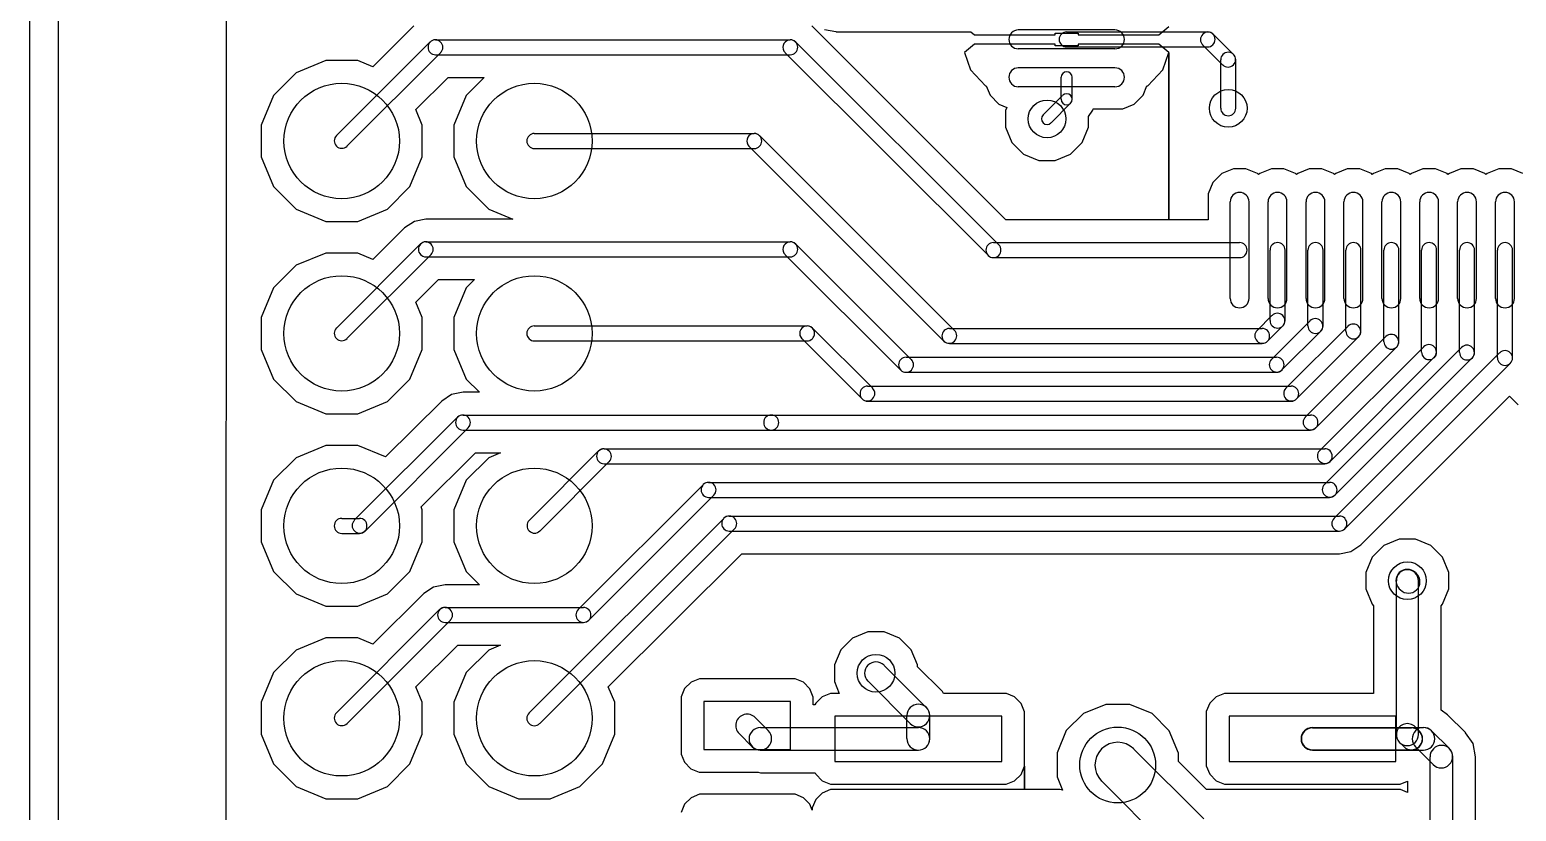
# Model space of a CAD drawing. Extents: x 32880 to 68030, y 27285 to 49782.
# Drawn here: x 32880 to 40598, y 37686 to 41748 of the extents above; entities that cross this region are included whole.
import ezdxf

# ---------------------------------------------------------------- set-up
doc = ezdxf.new("R2010")
doc.units = 0
doc.layers.add('BLACK', color=1, linetype='CONTINUOUS')

msp = doc.modelspace()

# ---------------------------------------------------------------- linework, layer by layer
at = {"layer": 'BLACK'}
for p, q in [((32880, 29207), (32880, 48207)), ((33030, 29207), (33030, 48207)), ((33897, 30114), (33905, 47225)), ((33897, 30114), (33905, 47225)), ((34875, 41768), (34662, 41555)), ((34875, 41768), (34662, 41555)), ((37949, 40760), (36941, 41768)), ((37949, 40760), (36941, 41768)), ((38742, 41722), (38794, 41766)), ((38742, 41722), (38794, 41766)), ((34959, 41685), (34472, 41198)), ((34987, 41696), (36829, 41696)), ((37911, 40631), (36858, 41684)), ((37007, 41750), (37066, 41739)), ((37007, 41750), (37066, 41739)), ((37066, 41739), (37067, 41738)), ((37066, 41739), (37067, 41738)), ((37067, 41738), (37767, 41738)), ((37067, 41738), (37767, 41738)), ((37767, 41738), (37786, 41722)), ((37767, 41738), (37786, 41722)), ((37786, 41722), (38204, 41722)), ((37786, 41722), (38204, 41722)), ((38515, 41747), (38013, 41747)), ((38204, 41722), (38204, 41731)), ((38204, 41731), (38324, 41731)), ((38204, 41722), (38204, 41731)), ((38204, 41731), (38324, 41731)), ((38264, 41737), (38996, 41737)), ((38324, 41731), (38324, 41722)), ((38324, 41731), (38324, 41722)), ((38324, 41722), (38742, 41722)), ((38324, 41722), (38742, 41722)), ((39025, 41725), (39130, 41620)), ((35014, 41630), (34527, 41143)), ((34987, 41618), (36829, 41618)), ((37856, 40576), (36803, 41629)), ((37786, 41674), (37734, 41630)), ((37786, 41674), (37734, 41630)), ((37734, 41630), (37764, 41540)), ((37734, 41630), (37764, 41540)), ((38204, 41674), (37786, 41674)), ((38204, 41674), (37786, 41674)), ((38515, 41649), (38013, 41649)), ((38204, 41665), (38204, 41674)), ((38204, 41665), (38204, 41674)), ((38324, 41665), (38204, 41665)), ((38324, 41665), (38204, 41665)), ((38264, 41659), (38996, 41659)), ((38742, 41674), (38324, 41674)), ((38324, 41674), (38324, 41665)), ((38742, 41674), (38324, 41674)), ((38324, 41674), (38324, 41665)), ((38794, 41630), (38742, 41674)), ((38794, 41630), (38742, 41674)), ((38764, 41540), (38794, 41630)), ((38764, 41540), (38794, 41630)), ((38794, 40760), (38794, 41630)), ((38794, 41630), (38794, 40760)), ((38794, 40760), (38794, 41630)), ((38794, 41630), (38794, 40760)), ((38970, 41670), (39075, 41565)), ((34417, 41588), (34263, 41524)), ((34417, 41588), (34263, 41524)), ((34583, 41588), (34417, 41588)), ((34583, 41588), (34417, 41588)), ((34662, 41555), (34583, 41588)), ((34662, 41555), (34583, 41588)), ((37764, 41540), (37843, 41457)), ((37764, 41540), (37843, 41457)), ((38515, 41550), (38013, 41550)), ((38685, 41457), (38764, 41540)), ((38685, 41457), (38764, 41540)), ((39064, 41340), (39064, 41592)), ((39142, 41340), (39142, 41592)), ((34263, 41524), (34146, 41407)), ((34263, 41524), (34146, 41407)), ((34884, 41333), (35052, 41500)), ((34884, 41333), (35052, 41500)), ((35052, 41500), (35239, 41500)), ((35052, 41500), (35239, 41500)), ((35239, 41500), (35146, 41407)), ((35239, 41500), (35146, 41407)), ((37843, 41457), (37846, 41456)), ((37843, 41457), (37846, 41456)), ((37846, 41456), (37866, 41409)), ((37846, 41456), (37866, 41409)), ((38515, 41452), (38013, 41452)), ((38235, 41387), (38235, 41501)), ((38293, 41387), (38293, 41501)), ((38662, 41408), (38681, 41456)), ((38662, 41408), (38681, 41456)), ((38681, 41456), (38685, 41457)), ((38681, 41456), (38685, 41457)), ((34146, 41407), (34082, 41253)), ((34146, 41407), (34082, 41253)), ((35146, 41407), (35082, 41253)), ((35146, 41407), (35082, 41253)), ((37866, 41409), (37912, 41362)), ((37866, 41409), (37912, 41362)), ((38243, 41407), (38142, 41306)), ((38615, 41362), (38662, 41408)), ((38615, 41362), (38662, 41408)), ((34918, 41253), (34884, 41333)), ((34918, 41253), (34884, 41333)), ((37912, 41362), (37953, 41345)), ((37912, 41362), (37953, 41345)), ((37953, 41345), (37946, 41328)), ((37953, 41345), (37946, 41328)), ((37946, 41328), (37946, 41242)), ((37946, 41328), (37946, 41242)), ((38284, 41366), (38183, 41265)), ((38378, 41298), (38400, 41330)), ((38378, 41298), (38400, 41330)), ((38378, 41242), (38378, 41298)), ((38378, 41242), (38378, 41298)), ((38400, 41331), (38401, 41337)), ((38400, 41331), (38401, 41337)), ((38400, 41330), (38400, 41331)), ((38400, 41330), (38400, 41331)), ((38401, 41337), (38555, 41337)), ((38401, 41337), (38555, 41337)), ((38555, 41337), (38615, 41362)), ((38555, 41337), (38615, 41362)), ((34082, 41253), (34082, 41087)), ((34082, 41253), (34082, 41087)), ((34918, 41087), (34918, 41253)), ((34918, 41087), (34918, 41253)), ((35082, 41253), (35082, 41087)), ((35082, 41253), (35082, 41087)), ((37946, 41242), (37979, 41163)), ((37946, 41242), (37979, 41163)), ((38345, 41163), (38378, 41242)), ((38345, 41163), (38378, 41242)), ((35500, 41209), (36642, 41209)), ((37627, 40130), (36614, 41143)), ((37682, 40185), (36669, 41198)), ((37979, 41163), (38040, 41102)), ((37979, 41163), (38040, 41102)), ((38284, 41102), (38345, 41163)), ((38284, 41102), (38345, 41163)), ((34082, 41087), (34146, 40933)), ((34082, 41087), (34146, 40933)), ((34854, 40933), (34918, 41087)), ((34854, 40933), (34918, 41087)), ((35082, 41087), (35146, 40933)), ((35082, 41087), (35146, 40933)), ((35500, 41131), (36642, 41131)), ((38040, 41102), (38119, 41069)), ((38040, 41102), (38119, 41069)), ((38119, 41069), (38205, 41069)), ((38119, 41069), (38205, 41069)), ((38205, 41069), (38284, 41102)), ((38205, 41069), (38284, 41102)), ((39070, 41001), (39023, 40955)), ((39070, 41001), (39023, 40955)), ((39130, 41026), (39070, 41001)), ((39130, 41026), (39070, 41001)), ((39195, 41026), (39130, 41026)), ((39195, 41026), (39130, 41026)), ((39255, 41001), (39195, 41026)), ((39255, 41001), (39195, 41026)), ((39260, 40996), (39255, 41001)), ((39260, 40996), (39255, 41001)), ((39267, 41001), (39260, 40996)), ((39267, 41001), (39260, 40996)), ((39327, 41026), (39267, 41001)), ((39327, 41026), (39267, 41001)), ((39392, 41026), (39327, 41026)), ((39392, 41026), (39327, 41026)), ((39452, 41001), (39392, 41026)), ((39452, 41001), (39392, 41026)), ((39457, 40996), (39452, 41001)), ((39457, 40996), (39452, 41001)), ((39464, 41001), (39457, 40996)), ((39464, 41001), (39457, 40996)), ((39524, 41026), (39464, 41001)), ((39524, 41026), (39464, 41001)), ((39589, 41026), (39524, 41026)), ((39589, 41026), (39524, 41026)), ((39649, 41001), (39589, 41026)), ((39649, 41001), (39589, 41026)), ((39654, 40996), (39649, 41001)), ((39654, 40996), (39649, 41001)), ((39661, 41001), (39654, 40996)), ((39661, 41001), (39654, 40996)), ((39721, 41026), (39661, 41001)), ((39721, 41026), (39661, 41001)), ((39786, 41026), (39721, 41026)), ((39786, 41026), (39721, 41026)), ((39846, 41001), (39786, 41026)), ((39846, 41001), (39786, 41026)), ((39851, 40996), (39846, 41001)), ((39851, 40996), (39846, 41001)), ((39858, 41001), (39851, 40996)), ((39858, 41001), (39851, 40996)), ((39918, 41026), (39858, 41001)), ((39918, 41026), (39858, 41001)), ((39983, 41026), (39918, 41026)), ((39983, 41026), (39918, 41026)), ((40043, 41001), (39983, 41026)), ((40043, 41001), (39983, 41026)), ((40048, 40996), (40043, 41001)), ((40048, 40996), (40043, 41001)), ((40054, 41001), (40048, 40996)), ((40054, 41001), (40048, 40996)), ((40114, 41026), (40054, 41001)), ((40114, 41026), (40054, 41001)), ((40179, 41026), (40114, 41026)), ((40179, 41026), (40114, 41026)), ((40239, 41001), (40179, 41026)), ((40239, 41001), (40179, 41026)), ((40244, 40996), (40239, 41001)), ((40244, 40996), (40239, 41001)), ((40251, 41001), (40244, 40996)), ((40251, 41001), (40244, 40996)), ((40311, 41026), (40251, 41001)), ((40311, 41026), (40251, 41001)), ((40376, 41026), (40311, 41026)), ((40376, 41026), (40311, 41026)), ((40436, 41001), (40376, 41026)), ((40436, 41001), (40376, 41026)), ((40441, 40996), (40436, 41001)), ((40441, 40996), (40436, 41001)), ((40448, 41001), (40441, 40996)), ((40448, 41001), (40441, 40996)), ((40508, 41026), (40448, 41001)), ((40508, 41026), (40448, 41001)), ((40573, 41026), (40508, 41026)), ((40573, 41026), (40508, 41026)), ((40633, 41001), (40573, 41026)), ((40633, 41001), (40573, 41026)), ((34146, 40933), (34263, 40816)), ((34146, 40933), (34263, 40816)), ((34737, 40816), (34854, 40933)), ((34737, 40816), (34854, 40933)), ((35146, 40933), (35263, 40816)), ((35146, 40933), (35263, 40816)), ((39023, 40955), (38998, 40895)), ((39023, 40955), (38998, 40895)), ((38998, 40895), (38998, 40830)), ((38998, 40895), (38998, 40830)), ((39113, 40352), (39113, 40854)), ((39211, 40352), (39211, 40854)), ((39310, 40352), (39310, 40854)), ((39408, 40352), (39408, 40854)), ((39507, 40352), (39507, 40854)), ((39605, 40352), (39605, 40854)), ((39704, 40352), (39704, 40854)), ((39802, 40352), (39802, 40854)), ((39901, 40352), (39901, 40854)), ((39999, 40352), (39999, 40854)), ((40097, 40352), (40097, 40854)), ((40195, 40352), (40195, 40854)), ((40294, 40352), (40294, 40854)), ((40392, 40352), (40392, 40854)), ((40491, 40352), (40491, 40854)), ((40589, 40352), (40589, 40854)), ((34263, 40816), (34417, 40752)), ((34263, 40816), (34417, 40752)), ((34583, 40752), (34737, 40816)), ((34583, 40752), (34737, 40816)), ((34937, 40764), (34877, 40752)), ((34937, 40764), (34877, 40752)), ((35388, 40764), (34937, 40764)), ((35388, 40764), (34937, 40764)), ((35263, 40816), (35388, 40764)), ((35263, 40816), (35388, 40764)), ((38794, 40760), (37949, 40760)), ((38794, 40760), (37949, 40760)), ((38998, 40760), (38794, 40760)), ((38998, 40760), (38794, 40760)), ((38998, 40830), (38998, 40760)), ((38998, 40830), (38998, 40760)), ((34417, 40752), (34583, 40752)), ((34417, 40752), (34583, 40752)), ((34826, 40718), (34662, 40555)), ((34826, 40718), (34662, 40555)), ((34877, 40752), (34826, 40718)), ((34877, 40752), (34826, 40718)), ((34909, 40635), (34472, 40198)), ((34937, 40646), (36829, 40646)), ((37457, 40035), (36858, 40634)), ((37884, 40642), (39162, 40642)), ((39320, 40237), (39320, 40603)), ((39398, 40237), (39398, 40603)), ((39517, 40209), (39517, 40603)), ((39595, 40209), (39595, 40603)), ((39714, 40181), (39714, 40603)), ((39792, 40181), (39792, 40603)), ((39911, 40127), (39911, 40603)), ((39989, 40127), (39989, 40603)), ((40107, 40073), (40107, 40603)), ((40185, 40073), (40185, 40603)), ((40304, 40071), (40304, 40603)), ((40382, 40071), (40382, 40603)), ((40501, 40043), (40501, 40603)), ((40579, 40043), (40579, 40603)), ((34263, 40524), (34146, 40407)), ((34263, 40524), (34146, 40407)), ((34417, 40588), (34263, 40524)), ((34417, 40588), (34263, 40524)), ((34583, 40588), (34417, 40588)), ((34583, 40588), (34417, 40588)), ((34964, 40580), (34527, 40143)), ((34662, 40555), (34583, 40588)), ((34662, 40555), (34583, 40588)), ((34937, 40568), (36829, 40568)), ((37402, 39980), (36803, 40579)), ((37884, 40564), (39162, 40564)), ((34884, 40333), (35002, 40450)), ((34884, 40333), (35002, 40450)), ((35002, 40450), (35189, 40450)), ((35002, 40450), (35189, 40450)), ((35189, 40450), (35146, 40407)), ((35189, 40450), (35146, 40407)), ((34146, 40407), (34082, 40253)), ((34146, 40407), (34082, 40253)), ((35146, 40407), (35082, 40253)), ((35146, 40407), (35082, 40253)), ((34918, 40253), (34884, 40333)), ((34918, 40253), (34884, 40333)), ((34082, 40253), (34082, 40087)), ((34082, 40253), (34082, 40087)), ((34918, 40087), (34918, 40253)), ((34918, 40087), (34918, 40253)), ((35082, 40253), (35082, 40087)), ((35082, 40253), (35082, 40087)), ((39330, 40263), (39253, 40186)), ((39528, 40236), (39327, 40035)), ((35500, 40209), (36916, 40209)), ((37202, 39830), (36889, 40143)), ((37257, 39885), (36944, 40198)), ((37655, 40196), (39279, 40196)), ((39385, 40208), (39308, 40131)), ((39583, 40181), (39382, 39980)), ((39725, 40208), (39402, 39885)), ((39780, 40153), (39457, 39830)), ((39922, 40154), (39503, 39735)), ((34082, 40087), (34146, 39933)), ((34082, 40087), (34146, 39933)), ((34854, 39933), (34918, 40087)), ((34854, 39933), (34918, 40087)), ((35082, 40087), (35146, 39933)), ((35082, 40087), (35146, 39933)), ((35500, 40131), (36916, 40131)), ((37655, 40118), (39279, 40118)), ((39977, 40099), (39558, 39680)), ((40118, 40101), (39577, 39560)), ((40315, 40098), (39602, 39385)), ((40512, 40069), (39653, 39210)), ((37430, 40046), (39354, 40046)), ((40173, 40046), (39632, 39505)), ((40370, 40043), (39657, 39330)), ((40567, 40014), (39708, 39155)), ((34146, 39933), (34263, 39816)), ((34146, 39933), (34263, 39816)), ((34737, 39816), (34854, 39933)), ((34737, 39816), (34854, 39933)), ((35146, 39933), (35215, 39864)), ((35146, 39933), (35215, 39864)), ((37430, 39968), (39354, 39968)), ((35070, 39852), (35019, 39818)), ((35070, 39852), (35019, 39818)), ((35130, 39864), (35070, 39852)), ((35130, 39864), (35070, 39852)), ((35215, 39864), (35130, 39864)), ((35215, 39864), (35130, 39864)), ((37230, 39896), (39430, 39896)), ((39791, 39071), (40563, 39844)), ((39791, 39071), (40563, 39844)), ((40563, 39844), (40608, 39799)), ((40563, 39844), (40608, 39799)), ((34263, 39816), (34417, 39752)), ((34263, 39816), (34417, 39752)), ((34417, 39752), (34583, 39752)), ((34417, 39752), (34583, 39752)), ((34583, 39752), (34737, 39816)), ((34583, 39752), (34737, 39816)), ((35019, 39818), (34728, 39528)), ((35019, 39818), (34728, 39528)), ((37230, 39818), (39430, 39818)), ((35101, 39735), (34565, 39199)), ((35157, 39679), (34621, 39143)), ((35130, 39746), (36730, 39746)), ((36730, 39746), (39530, 39746)), ((35130, 39668), (36730, 39668)), ((36730, 39668), (39530, 39668)), ((34263, 39524), (34146, 39407)), ((34263, 39524), (34146, 39407)), ((34417, 39588), (34263, 39524)), ((34417, 39588), (34263, 39524)), ((34583, 39588), (34417, 39588)), ((34583, 39588), (34417, 39588)), ((34728, 39528), (34583, 39588)), ((34728, 39528), (34583, 39588)), ((34912, 39268), (35195, 39550)), ((34912, 39268), (35195, 39550)), ((35263, 39524), (35146, 39407)), ((35263, 39524), (35146, 39407)), ((35195, 39550), (35325, 39550)), ((35195, 39550), (35325, 39550)), ((35325, 39550), (35263, 39524)), ((35325, 39550), (35263, 39524)), ((35834, 39559), (35473, 39198)), ((35862, 39571), (39604, 39571)), ((35889, 39504), (35528, 39143)), ((35862, 39493), (39604, 39493)), ((34146, 39407), (34082, 39253)), ((34146, 39407), (34082, 39253)), ((35146, 39407), (35082, 39253)), ((35146, 39407), (35082, 39253)), ((36377, 39384), (35728, 38735)), ((36405, 39396), (39629, 39396)), ((36432, 39329), (35783, 38680)), ((36405, 39318), (39629, 39318)), ((34082, 39253), (34082, 39087)), ((34082, 39253), (34082, 39087)), ((34918, 39253), (34912, 39268)), ((34918, 39253), (34912, 39268)), ((34918, 39087), (34918, 39253)), ((34918, 39087), (34918, 39253)), ((35082, 39253), (35082, 39087)), ((35082, 39253), (35082, 39087)), ((36512, 39221), (39680, 39221)), ((34500, 39209), (34592, 39209)), ((36484, 39209), (35473, 38198)), ((36539, 39154), (35528, 38143)), ((36512, 39143), (39680, 39143)), ((34082, 39087), (34146, 38933)), ((34082, 39087), (34146, 38933)), ((34500, 39131), (34592, 39131)), ((34854, 38933), (34918, 39087)), ((34854, 38933), (34918, 39087)), ((35082, 39087), (35146, 38933)), ((35082, 39087), (35146, 38933)), ((39740, 39037), (39791, 39071)), ((39740, 39037), (39791, 39071)), ((39911, 39068), (39850, 39007)), ((39911, 39068), (39850, 39007)), ((39990, 39101), (39911, 39068)), ((39990, 39101), (39911, 39068)), ((40076, 39101), (39990, 39101)), ((40076, 39101), (39990, 39101)), ((40155, 39068), (40076, 39101)), ((40155, 39068), (40076, 39101)), ((40216, 39007), (40155, 39068)), ((40216, 39007), (40155, 39068)), ((35884, 38333), (36577, 39025)), ((35884, 38333), (36577, 39025)), ((36577, 39025), (39680, 39025)), ((36577, 39025), (39680, 39025)), ((39680, 39025), (39740, 39037)), ((39680, 39025), (39740, 39037)), ((39850, 39007), (39817, 38928)), ((39850, 39007), (39817, 38928)), ((40249, 38928), (40216, 39007)), ((40249, 38928), (40216, 39007)), ((34146, 38933), (34263, 38816)), ((34146, 38933), (34263, 38816)), ((34737, 38816), (34854, 38933)), ((34737, 38816), (34854, 38933)), ((35146, 38933), (35215, 38864)), ((35146, 38933), (35215, 38864)), ((39817, 38928), (39817, 38842)), ((39817, 38928), (39817, 38842)), ((40075, 38927), (40081, 38921)), ((40249, 38842), (40249, 38928)), ((40249, 38842), (40249, 38928)), ((34977, 38852), (34926, 38818)), ((34977, 38852), (34926, 38818)), ((35037, 38864), (34977, 38852)), ((35037, 38864), (34977, 38852)), ((35215, 38864), (35037, 38864)), ((35215, 38864), (35037, 38864)), ((39817, 38842), (39850, 38763)), ((39817, 38842), (39850, 38763)), ((39976, 38085), (39976, 38885)), ((39991, 38843), (39997, 38837)), ((40090, 38085), (40090, 38885)), ((40216, 38763), (40249, 38842)), ((40216, 38763), (40249, 38842)), ((34263, 38816), (34417, 38752)), ((34263, 38816), (34417, 38752)), ((34417, 38752), (34583, 38752)), ((34417, 38752), (34583, 38752)), ((34583, 38752), (34737, 38816)), ((34583, 38752), (34737, 38816)), ((34926, 38818), (34662, 38555)), ((34926, 38818), (34662, 38555)), ((39850, 38763), (39858, 38755)), ((39850, 38763), (39858, 38755)), ((39858, 38755), (39858, 38299)), ((39858, 38755), (39858, 38299)), ((40208, 38755), (40216, 38763)), ((40208, 38755), (40216, 38763)), ((40208, 38212), (40208, 38755)), ((40208, 38212), (40208, 38755)), ((35008, 38735), (34472, 38199)), ((35064, 38679), (34528, 38143)), ((35037, 38746), (35755, 38746)), ((35037, 38668), (35755, 38668)), ((37231, 38620), (37152, 38587)), ((37231, 38620), (37152, 38587)), ((37317, 38620), (37231, 38620)), ((37317, 38620), (37231, 38620)), ((37396, 38587), (37317, 38620)), ((37396, 38587), (37317, 38620)), ((34263, 38524), (34146, 38407)), ((34263, 38524), (34146, 38407)), ((34417, 38588), (34263, 38524)), ((34417, 38588), (34263, 38524)), ((34583, 38588), (34417, 38588)), ((34583, 38588), (34417, 38588)), ((34662, 38555), (34583, 38588)), ((34662, 38555), (34583, 38588)), ((34884, 38333), (35102, 38550)), ((34884, 38333), (35102, 38550)), ((35102, 38550), (35325, 38550)), ((35102, 38550), (35325, 38550)), ((35263, 38524), (35146, 38407)), ((35263, 38524), (35146, 38407)), ((35325, 38550), (35263, 38524)), ((35325, 38550), (35263, 38524)), ((37091, 38526), (37058, 38447)), ((37091, 38526), (37058, 38447)), ((37152, 38587), (37091, 38526)), ((37152, 38587), (37091, 38526)), ((37457, 38526), (37396, 38587)), ((37457, 38526), (37396, 38587)), ((37490, 38447), (37457, 38526)), ((37490, 38447), (37457, 38526)), ((37058, 38447), (37058, 38361)), ((37058, 38447), (37058, 38361)), ((37316, 38445), (37535, 38226)), ((37490, 38438), (37490, 38447)), ((37490, 38438), (37490, 38447)), ((34146, 38407), (34082, 38253)), ((34146, 38407), (34082, 38253)), ((35146, 38407), (35082, 38253)), ((35146, 38407), (35082, 38253)), ((36357, 38375), (36314, 38357)), ((36357, 38375), (36314, 38357)), ((36807, 38375), (36357, 38375)), ((36807, 38375), (36357, 38375)), ((36854, 38375), (36807, 38375)), ((36854, 38375), (36807, 38375)), ((36897, 38357), (36854, 38375)), ((36897, 38357), (36854, 38375)), ((37058, 38361), (37083, 38299)), ((37058, 38361), (37083, 38299)), ((37233, 38362), (37452, 38143)), ((37619, 38309), (37490, 38438)), ((37619, 38309), (37490, 38438)), ((34918, 38253), (34884, 38333)), ((34918, 38253), (34884, 38333)), ((35918, 38253), (35884, 38333)), ((35918, 38253), (35884, 38333)), ((36280, 38324), (36262, 38281)), ((36280, 38324), (36262, 38281)), ((36314, 38357), (36280, 38324)), ((36314, 38357), (36280, 38324)), ((36930, 38323), (36897, 38357)), ((36930, 38323), (36897, 38357)), ((36948, 38280), (36930, 38323)), ((36948, 38280), (36930, 38323)), ((37038, 38299), (36995, 38281)), ((37038, 38299), (36995, 38281)), ((37083, 38299), (37038, 38299)), ((37083, 38299), (37038, 38299)), ((37625, 38299), (37619, 38309)), ((37625, 38299), (37619, 38309)), ((37904, 38299), (37625, 38299)), ((37904, 38299), (37625, 38299)), ((37951, 38299), (37904, 38299)), ((37951, 38299), (37904, 38299)), ((37994, 38281), (37951, 38299)), ((37994, 38281), (37951, 38299)), ((39084, 38299), (39041, 38281)), ((39084, 38299), (39041, 38281)), ((39858, 38299), (39084, 38299)), ((39858, 38299), (39084, 38299)), ((34082, 38253), (34082, 38087)), ((34082, 38253), (34082, 38087)), ((34918, 38087), (34918, 38253)), ((34918, 38087), (34918, 38253)), ((35082, 38253), (35082, 38087)), ((35082, 38253), (35082, 38087)), ((35918, 38087), (35918, 38253)), ((35918, 38087), (35918, 38253)), ((36262, 38281), (36262, 38234)), ((36262, 38281), (36262, 38234)), ((36262, 38234), (36262, 37984)), ((36262, 38234), (36262, 37984)), ((36830, 38257), (36380, 38257)), ((36380, 38257), (36380, 38007)), ((36830, 38007), (36830, 38257)), ((36948, 38240), (36948, 38280)), ((36948, 38240), (36948, 38280)), ((36957, 38240), (36948, 38240)), ((36957, 38240), (36948, 38240)), ((36961, 38248), (36957, 38240)), ((36961, 38248), (36957, 38240)), ((36995, 38281), (36961, 38248)), ((36995, 38281), (36961, 38248)), ((38027, 38247), (37994, 38281)), ((38027, 38247), (37994, 38281)), ((38045, 38204), (38027, 38247)), ((38045, 38204), (38027, 38247)), ((38467, 38242), (38351, 38194)), ((38467, 38242), (38351, 38194)), ((38592, 38242), (38467, 38242)), ((38592, 38242), (38467, 38242)), ((38708, 38194), (38592, 38242)), ((38708, 38194), (38592, 38242)), ((39007, 38248), (38989, 38205)), ((39007, 38248), (38989, 38205)), ((39041, 38281), (39007, 38248)), ((39041, 38281), (39007, 38248)), ((40242, 38188), (40208, 38212)), ((40242, 38188), (40208, 38212)), ((36715, 38106), (36647, 38174)), ((37927, 38181), (37061, 38181)), ((37061, 38181), (37061, 37945)), ((37435, 38064), (37435, 38184)), ((37553, 38064), (37553, 38184)), ((37927, 37945), (37927, 38181)), ((38045, 37968), (38045, 38204)), ((38045, 37968), (38045, 38204)), ((38351, 38194), (38262, 38106)), ((38351, 38194), (38262, 38106)), ((38796, 38105), (38708, 38194)), ((38796, 38105), (38708, 38194)), ((38989, 38205), (38989, 38158)), ((38989, 38205), (38989, 38158)), ((38989, 38158), (38989, 37922)), ((38989, 38158), (38989, 37922)), ((39973, 38181), (39107, 38181)), ((39107, 38181), (39107, 37945)), ((39973, 37945), (39973, 38181)), ((40335, 38096), (40242, 38188)), ((40335, 38096), (40242, 38188)), ((34082, 38087), (34146, 37933)), ((34082, 38087), (34146, 37933)), ((34854, 37933), (34918, 38087)), ((34854, 37933), (34918, 38087)), ((35082, 38087), (35146, 37933)), ((35082, 38087), (35146, 37933)), ((35854, 37933), (35918, 38087)), ((35854, 37933), (35918, 38087)), ((36631, 38022), (36563, 38090)), ((36674, 38122), (37494, 38122)), ((38262, 38106), (38214, 37990)), ((38262, 38106), (38214, 37990)), ((38844, 37989), (38796, 38105)), ((38844, 37989), (38796, 38105)), ((39540, 38122), (40116, 38122)), ((39540, 38120), (40054, 38120)), ((40095, 38104), (40074, 38125)), ((40159, 38105), (40251, 38013)), ((40335, 38095), (40335, 38096)), ((40335, 38095), (40335, 38096)), ((40374, 38038), (40335, 38095)), ((40374, 38038), (40335, 38095)), ((36262, 37984), (36280, 37941)), ((36262, 37984), (36280, 37941)), ((36380, 38007), (36830, 38007)), ((36674, 38004), (37494, 38004)), ((38214, 37990), (38214, 37865)), ((38214, 37990), (38214, 37865)), ((38613, 38010), (38976, 37647)), ((38844, 37946), (38844, 37989)), ((38844, 37946), (38844, 37989)), ((39540, 38006), (40054, 38006)), ((39540, 38004), (40116, 38004)), ((40014, 38023), (39993, 38044)), ((40075, 38021), (40167, 37929)), ((40387, 37970), (40374, 38038)), ((40387, 37970), (40374, 38038)), ((34146, 37933), (34263, 37816)), ((34146, 37933), (34263, 37816)), ((34737, 37816), (34854, 37933)), ((34737, 37816), (34854, 37933)), ((35146, 37933), (35263, 37816)), ((35146, 37933), (35263, 37816)), ((35737, 37816), (35854, 37933)), ((35737, 37816), (35854, 37933)), ((36280, 37941), (36313, 37907)), ((36280, 37941), (36313, 37907)), ((36313, 37907), (36356, 37889)), ((36313, 37907), (36356, 37889)), ((37061, 37945), (37927, 37945)), ((38027, 37878), (38045, 37921)), ((38027, 37878), (38045, 37921)), ((38045, 37921), (38045, 37968)), ((38045, 37921), (38045, 37968)), ((38045, 37799), (38045, 37921)), ((38045, 37921), (38045, 37799)), ((38045, 37799), (38045, 37921)), ((38045, 37921), (38045, 37799)), ((38990, 37799), (38844, 37946)), ((38990, 37799), (38844, 37946)), ((38989, 37922), (39007, 37879)), ((38989, 37922), (39007, 37879)), ((39107, 37945), (39973, 37945)), ((40151, 35172), (40151, 37970)), ((40269, 35172), (40269, 37970)), ((40387, 35171), (40387, 37970)), ((40387, 35171), (40387, 37970)), ((36356, 37889), (36403, 37889)), ((36356, 37889), (36403, 37889)), ((36403, 37889), (36658, 37889)), ((36403, 37889), (36658, 37889)), ((36658, 37889), (36662, 37889)), ((36658, 37889), (36662, 37889)), ((36662, 37889), (36674, 37886)), ((36662, 37889), (36674, 37886)), ((36674, 37886), (36958, 37886)), ((36674, 37886), (36958, 37886)), ((36958, 37886), (36961, 37879)), ((36958, 37886), (36961, 37879)), ((36961, 37879), (36994, 37845)), ((36961, 37879), (36994, 37845)), ((36994, 37845), (37037, 37827)), ((36994, 37845), (37037, 37827)), ((37037, 37827), (37084, 37827)), ((37037, 37827), (37084, 37827)), ((37084, 37827), (37950, 37827)), ((37084, 37827), (37950, 37827)), ((37950, 37827), (37993, 37845)), ((37950, 37827), (37993, 37845)), ((37993, 37845), (38027, 37878)), ((37993, 37845), (38027, 37878)), ((38214, 37865), (38242, 37797)), ((38214, 37865), (38242, 37797)), ((38446, 37843), (38809, 37480)), ((39007, 37879), (39040, 37845)), ((39007, 37879), (39040, 37845)), ((39040, 37845), (39083, 37827)), ((39040, 37845), (39083, 37827)), ((39083, 37827), (39130, 37827)), ((39083, 37827), (39130, 37827)), ((39130, 37827), (39996, 37827)), ((39130, 37827), (39996, 37827)), ((39996, 37827), (40033, 37843)), ((39996, 37827), (40033, 37843)), ((40033, 37843), (40033, 37784)), ((40033, 37843), (40033, 37784)), ((34263, 37816), (34417, 37752)), ((34263, 37816), (34417, 37752)), ((34417, 37752), (34583, 37752)), ((34417, 37752), (34583, 37752)), ((34583, 37752), (34737, 37816)), ((34583, 37752), (34737, 37816)), ((35263, 37816), (35417, 37752)), ((35263, 37816), (35417, 37752)), ((35417, 37752), (35583, 37752)), ((35417, 37752), (35583, 37752)), ((35583, 37752), (35737, 37816)), ((35583, 37752), (35737, 37816)), ((36314, 37757), (36280, 37724)), ((36314, 37757), (36280, 37724)), ((36357, 37775), (36314, 37757)), ((36357, 37775), (36314, 37757)), ((36807, 37775), (36357, 37775)), ((36807, 37775), (36357, 37775)), ((36854, 37775), (36807, 37775)), ((36854, 37775), (36807, 37775)), ((36897, 37757), (36854, 37775)), ((36897, 37757), (36854, 37775)), ((36930, 37723), (36897, 37757)), ((36930, 37723), (36897, 37757)), ((36961, 37748), (36943, 37705)), ((36961, 37748), (36943, 37705)), ((36995, 37781), (36961, 37748)), ((36995, 37781), (36961, 37748)), ((37038, 37799), (36995, 37781)), ((37038, 37799), (36995, 37781)), ((37494, 37799), (37038, 37799)), ((37494, 37799), (37038, 37799)), ((37904, 37799), (37494, 37799)), ((37904, 37799), (37494, 37799)), ((37951, 37799), (37904, 37799)), ((37951, 37799), (37904, 37799)), ((38045, 37799), (37951, 37799)), ((38045, 37799), (37951, 37799)), ((38228, 37799), (38045, 37799)), ((38228, 37799), (38045, 37799)), ((38242, 37797), (38228, 37799)), ((38242, 37797), (38228, 37799)), ((39084, 37799), (38990, 37799)), ((39084, 37799), (38990, 37799)), ((39540, 37799), (39084, 37799)), ((39540, 37799), (39084, 37799)), ((39950, 37799), (39540, 37799)), ((39950, 37799), (39540, 37799)), ((39997, 37799), (39950, 37799)), ((39997, 37799), (39950, 37799)), ((40033, 37784), (39997, 37799)), ((40033, 37784), (39997, 37799)), ((36280, 37724), (36262, 37681)), ((36280, 37724), (36262, 37681)), ((36943, 37692), (36930, 37723)), ((36943, 37692), (36930, 37723)), ((36943, 37705), (36943, 37692)), ((36943, 37705), (36943, 37692))]:
    msp.add_line(p, q, dxfattribs=at)
for centre, radius in [((34500, 41170), 300), ((35500, 41170), 300), ((38162, 41285), 98), ((39103, 41340), 98), ((34500, 40170), 300), ((35500, 40170), 300), ((34500, 39170), 300), ((35500, 39170), 300), ((40033, 38885), 98), ((34500, 38170), 300), ((35500, 38170), 300), ((37274, 38404), 98), ((38529, 37927), 197)]:
    msp.add_circle(centre, radius, dxfattribs=at)
for centre, radius, start, end in [((34987, 41657), 39, 90, 270), ((34986, 41657), 39, -45, 135), ((36830, 41657), 39, 405, 585), ((36829, 41657), 39, 270, 450), ((38013, 41698), 49, 450, 630), ((38264, 41698), 39, 90, 270), ((38515, 41698), 49, 270, 450), ((38998, 41697), 39, 45, 225), ((38996, 41698), 39, 270, 450), ((39103, 41592), 39, 360, 540), ((39102, 41593), 39, 225, 405), ((38013, 41501), 49, 450, 630), ((38264, 41501), 29, 360, 540), ((38515, 41501), 49, 270, 450), ((38264, 41387), 29, 180, 360), ((38264, 41387), 29, -45, 135), ((38162, 41285), 29, 135, 315), ((39103, 41340), 39, 180, 360), ((34500, 41171), 39, 135, 315), ((35500, 41170), 39, 90, 270), ((36642, 41170), 39, 405, 585), ((36642, 41170), 39, 270, 450), ((39162, 40854), 49, 360, 540), ((39359, 40854), 49, 360, 540), ((39556, 40854), 49, 360, 540), ((39753, 40854), 49, 360, 540), ((39950, 40854), 49, 360, 540), ((40146, 40854), 49, 360, 540), ((40343, 40854), 49, 360, 540), ((40540, 40854), 49, 360, 540), ((34937, 40607), 39, 90, 270), ((34936, 40607), 39, -45, 135), ((36830, 40607), 39, 405, 585), ((36829, 40607), 39, 270, 450), ((37884, 40603), 39, 90, 270), ((37884, 40603), 39, 225, 405), ((39162, 40603), 39, 270, 450), ((39359, 40603), 39, 360, 540), ((39556, 40603), 39, 360, 540), ((39753, 40603), 39, 360, 540), ((39950, 40603), 39, 360, 540), ((40146, 40603), 39, 360, 540), ((40343, 40603), 39, 360, 540), ((40540, 40603), 39, 360, 540), ((39162, 40352), 49, 180, 360), ((39359, 40352), 49, 180, 360), ((39556, 40352), 49, 180, 360), ((39753, 40352), 49, 180, 360), ((39950, 40352), 49, 180, 360), ((40146, 40352), 49, 180, 360), ((40343, 40352), 49, 180, 360), ((40540, 40352), 49, 180, 360), ((39359, 40237), 39, 180, 360), ((39358, 40236), 39, -45, 135), ((39555, 40208), 39, -45, 135), ((39752, 40180), 39, -45, 135), ((34500, 40171), 39, 135, 315), ((35500, 40170), 39, 90, 270), ((36917, 40170), 39, 405, 585), ((36916, 40170), 39, 270, 450), ((37655, 40157), 39, 90, 270), ((37654, 40158), 39, 225, 405), ((39280, 40158), 39, 135, 315), ((39279, 40157), 39, 270, 450), ((39556, 40209), 39, 180, 360), ((39753, 40181), 39, 180, 360), ((39949, 40126), 39, -45, 135), ((39950, 40127), 39, 180, 360), ((40146, 40073), 39, 180, 360), ((40145, 40073), 39, -45, 135), ((40343, 40071), 39, 180, 360), ((40342, 40070), 39, -45, 135), ((40540, 40042), 39, -45, 135), ((37430, 40007), 39, 90, 270), ((37430, 40007), 39, 225, 405), ((39355, 40008), 39, 135, 315), ((39354, 40007), 39, 270, 450), ((40540, 40043), 39, 180, 360), ((37230, 39857), 39, 90, 270), ((37229, 39858), 39, 225, 405), ((39430, 39858), 39, 135, 315), ((39430, 39857), 39, 270, 450), ((35130, 39707), 39, 90, 270), ((35129, 39707), 39, -45, 135), ((36730, 39707), 39, 90, 270), ((36730, 39707), 39, 270, 450), ((39531, 39708), 39, 135, 315), ((39530, 39707), 39, 270, 450), ((35862, 39532), 39, 90, 270), ((35861, 39531), 39, -45, 135), ((39605, 39533), 39, 135, 315), ((39604, 39532), 39, 270, 450), ((36405, 39357), 39, 90, 270), ((36405, 39357), 39, -45, 135), ((39630, 39358), 39, 135, 315), ((39629, 39357), 39, 270, 450), ((36512, 39182), 39, 90, 270), ((36512, 39182), 39, -45, 135), ((39680, 39182), 39, 270, 450), ((34500, 39170), 39, 90, 270), ((34593, 39171), 39, 135, 315), ((34592, 39170), 39, 270, 450), ((35501, 39171), 39, 135, 315), ((39680, 39182), 39, 135, 315), ((40033, 38885), 59, 45, 225), ((40033, 38885), 57, 360, 540), ((40039, 38879), 59, 225, 405), ((35037, 38707), 39, 90, 270), ((35036, 38707), 39, -45, 135), ((35755, 38707), 39, 135, 315), ((35755, 38707), 39, 270, 450), ((37274, 38404), 59, 45, 225), ((37494, 38184), 59, 360, 540), ((37494, 38184), 59, 225, 405), ((34500, 38171), 39, 135, 315), ((35500, 38170), 39, 135, 315), ((36605, 38132), 59, 405, 585), ((40033, 38085), 57, 405, 585), ((36674, 38063), 59, 90, 270), ((36673, 38064), 59, 225, 405), ((37494, 38064), 59, 180, 360), ((37494, 38063), 59, 270, 450), ((39540, 38063), 59, 90, 270), ((39540, 38063), 57, 90, 270), ((40033, 38085), 57, 180, 360), ((40055, 38063), 57, 225, 405), ((40054, 38063), 57, 270, 450), ((40117, 38063), 59, 45, 225), ((40116, 38063), 59, 270, 450), ((38529, 37927), 118, 45, 225), ((40210, 37970), 59, 360, 540), ((40209, 37971), 59, 225, 405)]:
    msp.add_arc(centre, radius, start, end, dxfattribs=at)

doc.saveas('drawing.dxf')
